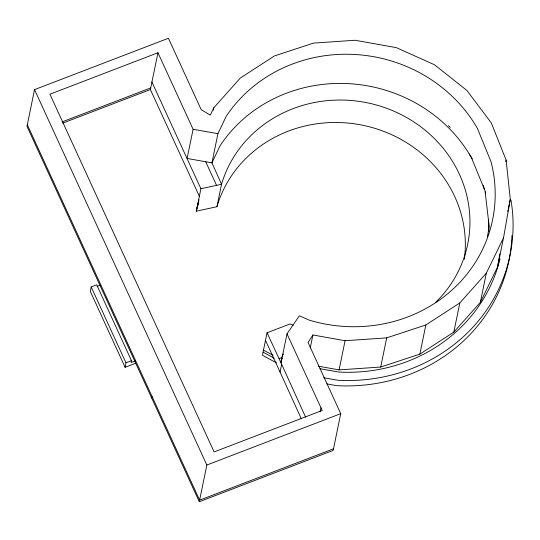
<?xml version="1.0" encoding="UTF-8"?>
<svg xmlns="http://www.w3.org/2000/svg" width="540" height="540" viewBox="0 0 540 540"><rect width="100%" height="100%" fill="white"/><g stroke="black" fill="none" stroke-linecap="round" stroke-linejoin="round"><path stroke-width="0.81" d="M487.445 236.837L489.173 226.435L485.075 190.984L471.38 157.491L469.145 153.914M318.465 366.208L339.079 369.893L380.714 367.038L419.857 354.146L453.836 332.087L480.33 302.366L497.543 267.01L499.844 253.874M503.53 237.843L510.287 199.253L506.122 160.076L491.319 122.965L466.891 90.457L434.504 64.766L396.36 47.648L355.064 40.257L313.43 43.112L274.286 56.005L240.307 78.064L213.813 107.784L210.242 115.115L201.17 109.627L168.413 38.266L34.52 89.633L27 126.353L199.294 501.734L333.187 450.401L340.733 413.667L308.05 342.468L312.916 334.969L345.067 340.72L386.707 337.871L425.844 324.979L459.824 302.92L486.317 273.2L503.53 237.843L497.543 267.01M135.56 363.265L125.091 367.295L125.948 362.779L91.192 286.929L96.701 284.81L131.45 360.659L131.099 362.536L135.432 360.869M91.192 286.929L90.329 291.452L125.091 367.295M151.713 397.98L152.017 396.38M199.361 196.29L150.377 89.539L157.964 52.758L49.91 94.21L214.117 451.919L322.184 410.461L286.997 333.801L299.396 315.812L309.339 320.18A145.51 135.844 11.6 0 0 491.063 161.818L477.367 128.317A145.51 135.844 11.6 0 0 226.058 116.579L217.924 133.691L211.937 162.857L221.535 184.282L216.931 206.719L196.31 211.174L200.914 188.73L151.909 81.979M157.964 52.758L193.091 129.283L187.103 158.45L211.937 162.857L220.07 145.753A145.51 135.844 11.6 0 1 471.38 157.491L472.277 158.888M213.314 110.214L213.813 107.784M34.52 89.633L206.84 465.028L199.294 501.734M293.159 325.235L290.088 323.946L267.043 332.788L262.433 355.226L276.48 362.873M286.997 333.801L281.029 362.873L305.613 417.163M301.32 418.804L280.064 372.087L281.617 364.527M310.257 347.936L312.916 334.969M339.079 369.893L345.067 340.72M380.714 367.038L386.707 337.871M419.857 354.146L425.844 324.979M453.836 332.087L459.824 302.92M505.784 161.696L506.122 160.076M480.33 302.366L486.317 273.2M507.789 211.41L508.127 209.79M508.457 208.17L510.287 199.253M320.099 411.899L320.976 407.835M197.357 206.071L199.037 199.753M196.938 208.103L198.41 202.574M196.31 211.174L197.363 207.225M197.782 205.646L198.41 203.276M283.392 354.038L281.549 357.71L281.029 362.873L267.043 332.788M62.242 121.851L150.694 87.905M97.072 286.409L99.961 285.296M125.948 362.779L131.45 360.659M279.031 358.675L281.549 357.71L282.285 358.864M206.84 465.028L340.733 413.667M333.524 448.787L199.631 500.155L27.311 124.754M62.714 123.14L150.377 89.539M200.914 188.73L221.535 184.282A126.785 118.361 11.6 0 1 405.466 116.883A126.785 118.361 11.6 0 1 435.422 302.569M193.091 129.283L217.924 133.691M319.984 368.705L338.634 372.04A160.718 150.039 11.6 0 0 500.04 258.741M323.791 377.75L337.75 380.248A170.471 159.151 11.6 0 0 510.975 200.131M326.788 383.893L336.636 385.661A170.471 159.151 11.6 0 0 511.893 235.602M263.486 350.123L273.091 355.354M263.068 352.154L274.151 358.195M205.72 161.757L216.554 185.362M265.491 340.342L280.064 372.087M483.26 185.524L484.468 189.493M485.177 191.815L485.649 193.381M488.612 219.53L488.842 231.215M216.931 206.719A126.785 118.361 11.6 0 1 363.602 125.435A126.785 118.361 11.6 0 1 464.339 259.281M448.436 125.611A146.786 137.039 11.6 0 1 450.212 127.4"/></g></svg>
